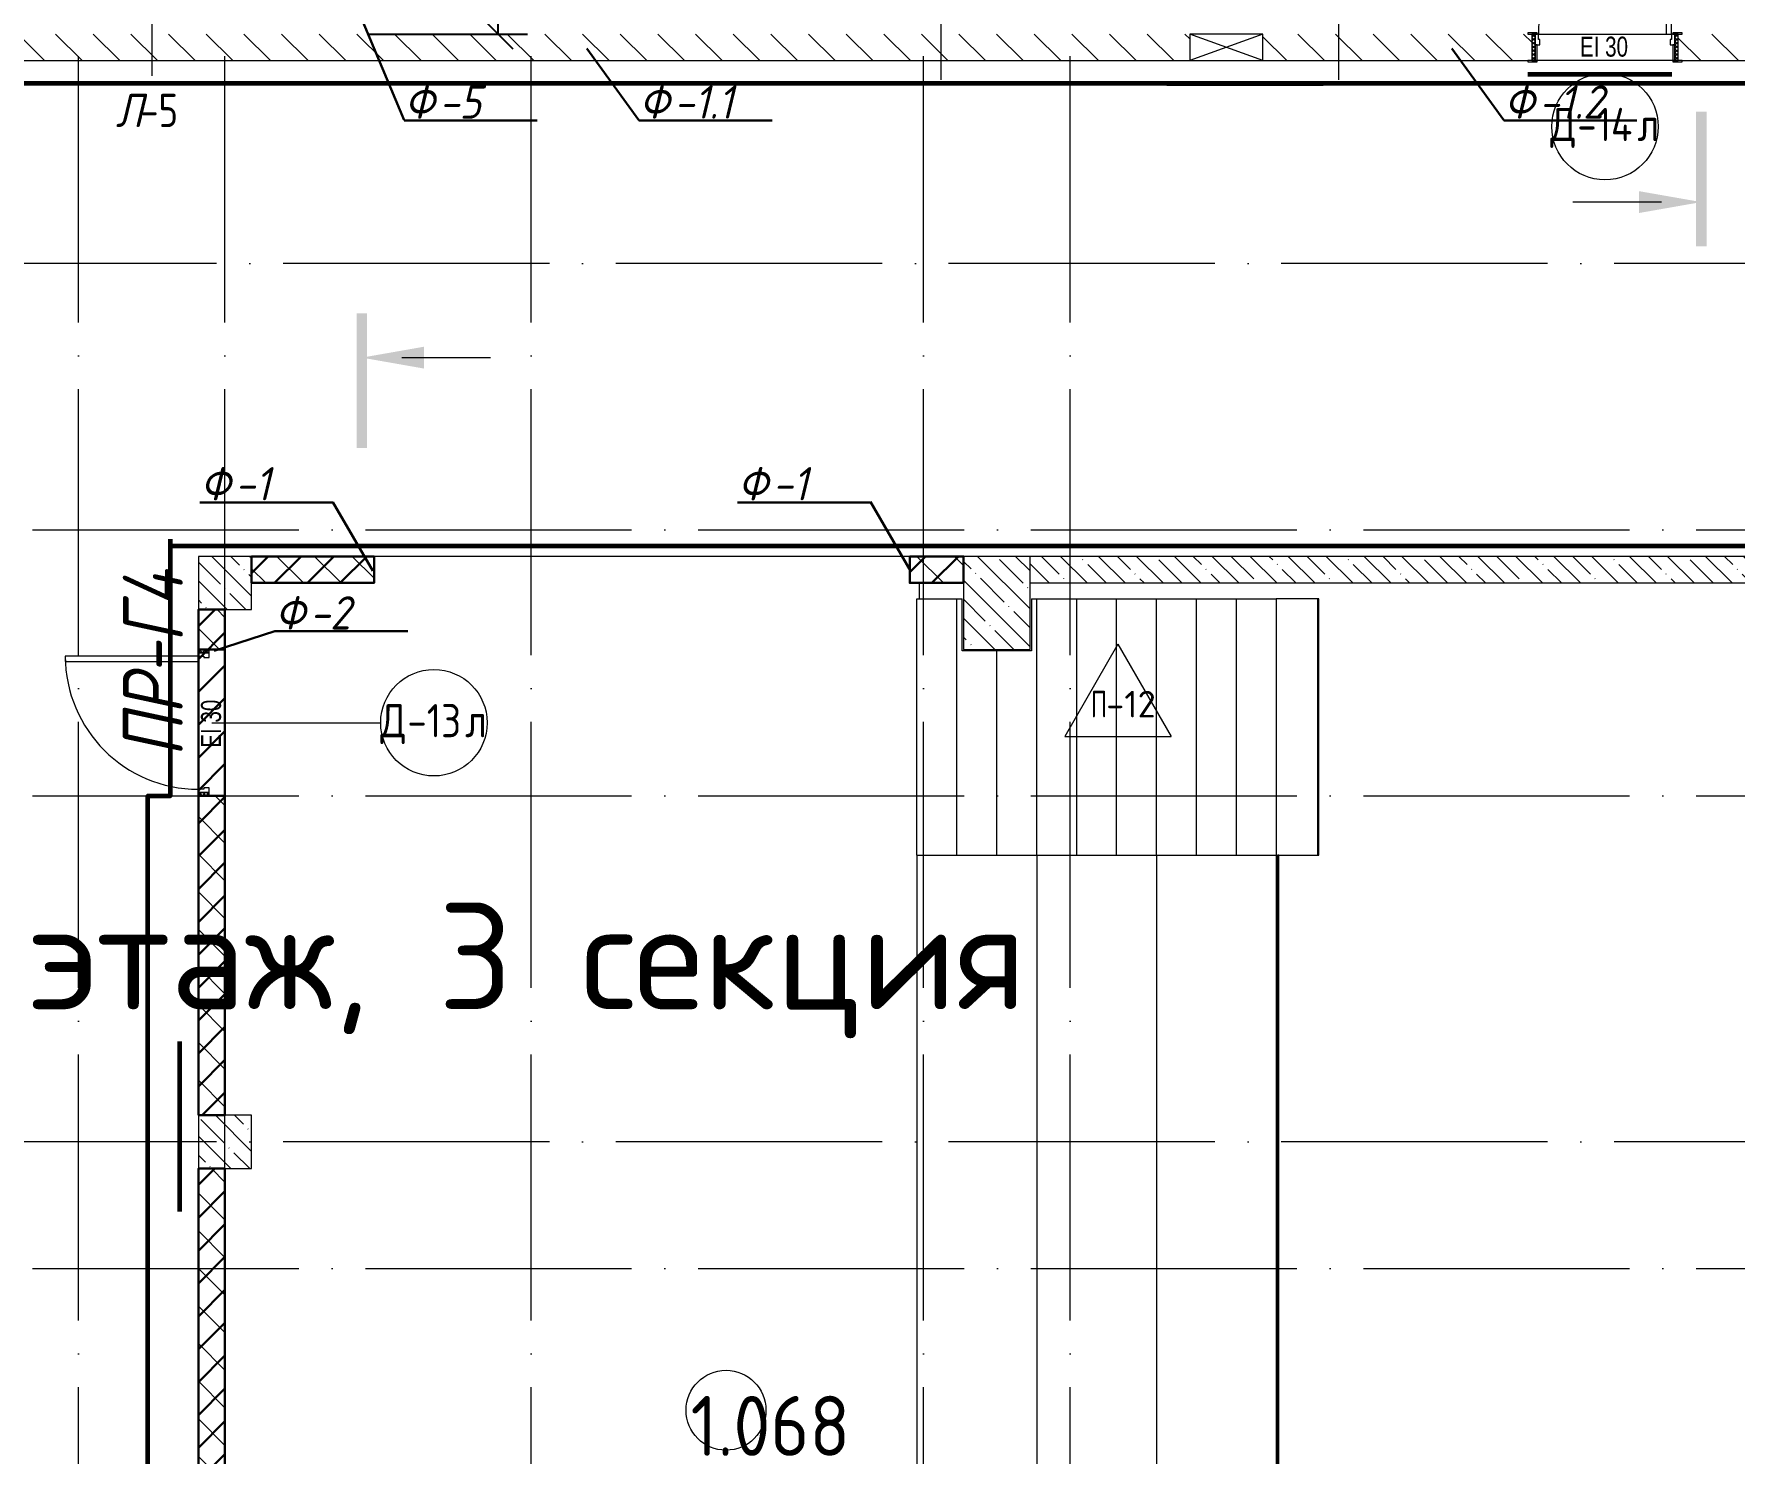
# Model space of a CAD drawing. Header units: millimetres. Extents: x -592259 to 288321, y -552984 to 293768.
# Drawn here: x 129753 to 142535, y 38580 to 49250 of the extents above; entities that cross this region are included whole.
import ezdxf

# ---------------------------------------------------------------- set-up
doc = ezdxf.new("R2010")
doc.units = ezdxf.units.MM
doc.linetypes.add('ADSK_Линия сетки', pattern=[2500, 2000, -250, 0, -250])
doc.linetypes.add('ADSK_Скрыто', pattern=[600, 300, -300])
doc.layers.get('Defpoints').update_dxf_attribs({"color": 250})
for name, color, linetype, lineweight in [('0.1) Блок 3 вып', 6, 'Continuous', 30), ('2)Фархверки', 40, 'Continuous', 30), ('2.3)Фарх 3 выполн.', 160, 'Continuous', 30), ('3.3) Перемычки 3 выполн', 5, 'Continuous', 30), ('4.1) Штук. 3 вып', 6, 'Continuous', 60), ('4.1.1) Штук.  швы3 вып.', 6, 'Continuous', 60), ('A-AREA-____-IDEN', 250, 'Continuous', 9), ('A-DETL-GENF-OTLN', 250, 'Continuous', 5), ('A-DOOR-____-IDEN', 250, 'Continuous', 9), ('A-DOOR-____-MCUT', 250, 'Continuous', 5), ('A-DOOR-____-OTLN', 250, 'Continuous', 5), ('A-DOOR-FRAM-MCUT', 250, 'Continuous', 5), ('A-DOOR-FRAM-OTLN', 250, 'Continuous', 5), ('A-FLOR-____-OTLN', 250, 'Continuous', 9), ('A-GLAZ-____-OTLN', 250, 'Continuous', 5), ('A-ROOF-___-IDEN', 250, 'Continuous', 9), ('A-ROOF-____-MCUT', 250, 'Continuous', 9), ('A-ROOF-____-OTLN', 250, 'Continuous', 5), ('A-ROOF-FNSH-MCUT', 250, 'Continuous', 9), ('A-WALL-____-MCUT', 250, 'Continuous', 13), ('A-WALL-____-PATT', 250, 'Continuous', 13), ('G-____-____-SYMB', 250, 'ADSK_Скрыто', 9), ('G-____-____-TEXT', 250, 'Continuous', 9), ('I-WALL-____-OTLN', 250, 'Continuous', 9), ('S-COLS-____-MCUT', 250, 'Continuous', 25), ('S-COLS-____-OTLN', 250, 'Continuous', 9), ('S-GRID-____-OTLN', 250, 'Continuous', 9)]:
    doc.layers.add(name, color=color, linetype=linetype, lineweight=lineweight)
doc.styles.add('Arial Narrow', font='ARIALN.TTF', dxfattribs={"width": 0.9, "height": 150})
doc.styles.add('GOST Common_1', font='', dxfattribs={"width": 0.9, "height": 250})
doc.styles.add('ISOCPEUR_1', font='isocpeur.ttf', dxfattribs={"width": 0.9, "height": 250})
doc.styles.add('ISOCPEUR_2', font='isocpeur.ttf', dxfattribs={"height": 160})
doc.styles.add('ISOCPEUR_6', font='isocpeur.ttf', dxfattribs={"height": 3.5})
doc.styles.add('ISOCPEUR_I', font='isocpeui.ttf', dxfattribs={"width": 0.9, "height": 12.5})
doc.styles.add('ISOCPEUR_I_1', font='ГОСТ тип А.ttf', dxfattribs={"height": 2500})
doc.styles.get("Standard").update_dxf_attribs({"font": 'ГОСТ тип А.ttf'})
doc.styles.get('GOST Common_1').set_extended_font_data('GOST Common')
doc.dimstyles.new('А3', dxfattribs={"dimtxt": 333, "dimasz": 222, "dimexe": 222, "dimexo": 111, "dimgap": 111, "dimtad": 1, "dimtoh": 1, "dimdec": 0, "dimrnd": 0.0015, "dimzin": 0, "dimdsep": 46, "dimtxsty": 'Standard', "dimblk": 'OBLIQUE', "dimcen": 0, "dimclrd": 7, "dimclre": 7, "dimclrt": 7, "dimadec": 0, "dimazin": 0, "dimtfac": 1, "dimtdec": 0, "dimtofl": 0, "dimtmove": 0, "dimatfit": 3, "dimfxl": 1, "dimtolj": 1, "dimtzin": 0, "dimarcsym": 0})
pattern_1 = [(135, (12287.91, -0.0006), (-141.42136, -141.42136), [])]
pattern_2 = [(135, (1751.41, 164.685), (-14.14214, -14.14214), []), (225, (1751.41, 164.685), (14.14214, -14.14214), [])]
pattern_3 = [(45, (-371.384, 164.685), (-14.1421, 14.1421), []), (135, (-371.384, 164.685), (-14.1421, -14.1421), [])]
pattern_4 = [(135, (12287.91, -0.0006), (-142.5612, -142.5612), []), (135, (12430.48, -0.0006), (-142.5612, -142.5612), [252.016, -50.403, 3.353, -47.05])]

# ---------------------------------------------------------------- blocks, each defined once
blk = doc.blocks.new('Разрез - Номер вида спереди_3_5 мм-32550530-АР1_Кладочный план 1 этажа С2и3')
at = {"layer": 'G-____-____-SYMB', "linetype": 'Continuous'}
for points in [[(9.8, 0.4), (9.8, -0.39), (-0.33, -0.39), (-0.33, 0.4)], [(2.18, -4.67), (3, 0), (3.82, -4.67)]]:
    blk.add_hatch(color=256, dxfattribs=at).paths.add_polyline_path(points)
at = {"layer": 'G-____-____-SYMB', "linetype": 'Continuous', "lineweight": 20}
blk.add_line((3, -3), (3, -9.66), dxfattribs=at)
blk = doc.blocks.new('Разрез - Номер вида сзади_3_5 мм-32550532-АР1_Кладочный план 1 этажа С2и3')
at = {"layer": 'G-____-____-SYMB', "linetype": 'Continuous'}
for points in [[(9.8, 0.4), (9.8, -0.39), (-0.33, -0.39), (-0.33, 0.4)], [(2.18, -4.67), (3, 0), (3.82, -4.67)]]:
    blk.add_hatch(color=256, dxfattribs=at).paths.add_polyline_path(points)
at = {"layer": 'G-____-____-SYMB', "linetype": 'Continuous', "lineweight": 20}
blk.add_line((3, -3), (3, -9.66), dxfattribs=at)
blk = doc.blocks.new('Дверь_СКБ_1Ст_Внутренняя - Д-14л_1100x2100h_Помещение для приготовления дезинфицирующих растворов и хранения уборочного инвентаря-41862147-АР1_Маркировочный план 1 этажа С2и3')
at = {"layer": 'A-DOOR-____-OTLN'}
h = blk.add_hatch(dxfattribs=at)
h.set_pattern_fill('FP_14', color=256, style=0, pattern_type=2)
h.set_pattern_definition(pattern_2)
h.paths.add_polyline_path([(562.5, -100), (562.5, 100), (537.5, 100), (537.5, -100)])
at = {"layer": 'A-DOOR-FRAM-OTLN'}
h = blk.add_hatch(dxfattribs=at)
h.set_pattern_fill('FP_15', color=256, style=0, pattern_type=2)
h.set_pattern_definition(pattern_3)
h.paths.add_polyline_path([(-537.5, -100), (-512.5, -100), (-512.5, 100), (-537.5, 100)])
at = {"layer": 'A-DOOR-____-MCUT'}
for p, q in [((512.5, 1100), (472.5, 1100)), ((472.5, 1100), (472.5, 100)), ((512.5, 100), (512.5, 1100)), ((472.5, 100), (512.5, 100))]:
    blk.add_line(p, q, dxfattribs=at)
at = {"layer": 'A-DOOR-____-OTLN'}
blk.add_arc((512.5, 100), 1000, 90, 180, dxfattribs=at)
at = {"layer": 'A-DOOR-FRAM-MCUT'}
for p, q in [((-497.5, 108), (-567.5, 108)), ((-567.5, 108), (-567.5, 100)), ((-567.5, 100), (-497.5, 100)), ((-512.5, 100), (-537.5, 100)), ((-537.5, 100), (-537.5, -100)), ((-487.5, 100), (-512.5, 100)), ((-512.5, 100), (-512.5, 20)), ((-512.5, -100), (-512.5, 100)), ((-497.5, 100), (-512.5, 100)), ((-512.5, 100), (-512.5, 99)), ((-512.5, 99), (-497.5, 99)), ((-512.5, 20), (-477.5, 20)), ((-497.5, 20), (-512.5, 20)), ((-512.5, 20), (-512.5, -100)), ((-497.5, 100), (-497.5, 108)), ((-497.5, 99), (-497.5, 100)), ((-497.5, -100), (-497.5, 20)), ((-487.5, 60), (-487.5, 100)), ((-477.5, 60), (-487.5, 60)), ((-477.5, 20), (-477.5, 60)), ((512.5, 60), (502.5, 60)), ((502.5, 60), (502.5, 20)), ((502.5, 20), (537.5, 20)), ((512.5, 100), (512.5, 60)), ((537.5, 100), (512.5, 100)), ((592.5, 108), (522.5, 108)), ((522.5, 108), (522.5, 100)), ((537.5, 100), (522.5, 100)), ((522.5, 100), (522.5, 99)), ((522.5, 100), (592.5, 100)), ((522.5, 99), (537.5, 99)), ((537.5, 20), (522.5, 20)), ((522.5, 20), (522.5, -100)), ((537.5, 20), (537.5, 100)), ((562.5, 100), (537.5, 100)), ((537.5, 100), (537.5, -100)), ((537.5, 99), (537.5, 100)), ((537.5, -100), (537.5, 20)), ((562.5, -100), (562.5, 100)), ((592.5, 100), (592.5, 108)), ((-497.5, -100), (-567.5, -100)), ((-567.5, -100), (-567.5, -108)), ((-567.5, -108), (-497.5, -108)), ((-537.5, -100), (-512.5, -100)), ((-512.5, -100), (-497.5, -100)), ((-497.5, -108), (-497.5, -100)), ((522.5, -100), (537.5, -100)), ((592.5, -100), (522.5, -100)), ((522.5, -100), (522.5, -108)), ((522.5, -108), (592.5, -108)), ((537.5, -100), (562.5, -100)), ((592.5, -108), (592.5, -100))]:
    blk.add_line(p, q, dxfattribs=at)
blk = doc.blocks.new('Дверь_СКБ_1Ст - Д-13л_1100x2100h_Артистическая-V39-АР1_Маркировочный план 1 этажа С2и3')
at = {"layer": 'A-DOOR-____-OTLN'}
h = blk.add_hatch(dxfattribs=at)
h.set_pattern_fill('FP_14', color=256, style=0, pattern_type=2)
h.set_pattern_definition(pattern_2)
h.paths.add_polyline_path([(537.5, 20), (562.5, 20), (562.5, 100), (537.5, 100)])
at = {"layer": 'A-DOOR-FRAM-OTLN'}
h = blk.add_hatch(dxfattribs=at)
h.set_pattern_fill('FP_15', color=256, style=0, pattern_type=2)
h.set_pattern_definition(pattern_3)
h.paths.add_polyline_path([(-537.5, 20), (-512.5, 20), (-512.5, 100), (-537.5, 100)])
at = {"layer": 'A-DOOR-____-MCUT'}
for p, q in [((512.5, 1100), (472.5, 1100)), ((472.5, 1100), (472.5, 100)), ((512.5, 100), (512.5, 1100)), ((472.5, 100), (512.5, 100))]:
    blk.add_line(p, q, dxfattribs=at)
at = {"layer": 'A-DOOR-____-OTLN'}
blk.add_arc((512.5, 100), 1000, 90, 180, dxfattribs=at)
at = {"layer": 'A-DOOR-FRAM-MCUT'}
for p, q in [((-512.5, 100), (-537.5, 100)), ((-537.5, 100), (-537.5, 20)), ((-537.5, 20), (-512.5, 20)), ((-487.5, 100), (-512.5, 100)), ((-512.5, 100), (-512.5, 20)), ((-512.5, 20), (-512.5, 100)), ((-512.5, 20), (-477.5, 20)), ((-487.5, 60), (-487.5, 100)), ((-477.5, 60), (-487.5, 60)), ((-477.5, 20), (-477.5, 60)), ((512.5, 60), (502.5, 60)), ((502.5, 60), (502.5, 20)), ((502.5, 20), (537.5, 20)), ((512.5, 100), (512.5, 60)), ((537.5, 100), (512.5, 100)), ((537.5, 20), (537.5, 100)), ((562.5, 100), (537.5, 100)), ((537.5, 100), (537.5, 20)), ((537.5, 20), (562.5, 20)), ((562.5, 20), (562.5, 100))]:
    blk.add_line(p, q, dxfattribs=at)
blk = doc.blocks.new('BSC_Колонна _Прямоугольная - 400x400-31226494-АР1_Маркировочный план 1 этажа С2и3')
at = {"layer": 'S-COLS-____-OTLN', "lineweight": 5}
h = blk.add_hatch(dxfattribs=at)
h.set_pattern_fill('FP_91', color=256, style=0, pattern_type=2)
h.set_pattern_definition([(135, (-118899.98, -45125), (-142.56192, -142.56192), []), (135, (-118757.42, -45125), (-142.56192, -142.56192), [252.016, -50.403, 3.353, -47.05])])
h.paths.add_polyline_path([(-200, -200), (200, -200), (200, 200), (-200, 200), (-200, -188)])
at = {"layer": 'S-COLS-____-MCUT', "lineweight": 5}
for p, q in [((200, 200), (-200, 200)), ((-200, 200), (-200, -200)), ((200, -200), (200, 200)), ((-200, -200), (200, -200))]:
    blk.add_line(p, q, dxfattribs=at)
blk = doc.blocks.new('BSC_Колонна _Прямоугольная - 500x700-34841264-АР1_Маркировочный план 1 этажа С2и3')
at = {"layer": 'S-COLS-____-OTLN', "lineweight": 5}
h = blk.add_hatch(dxfattribs=at)
h.set_pattern_fill('FP_100', color=256, style=0, pattern_type=2)
h.set_pattern_definition([(135, (-124699.98, -44975), (-142.56192, -142.56192), []), (135, (-124557.42, -44975), (-142.56192, -142.56192), [252.016, -50.403, 3.353, -47.05])])
h.paths.add_polyline_path([(-130, -350), (250, -350), (250, 350), (-250, 350), (-250, -350)])
at = {"layer": 'S-COLS-____-MCUT', "lineweight": 5}
for p, q in [((250, 350), (-250, 350)), ((-250, 350), (-250, -350)), ((250, -350), (250, 350)), ((-250, -350), (250, -350))]:
    blk.add_line(p, q, dxfattribs=at)
blk = doc.blocks.new('_Wn_-As_OpeningMEP_wall__Rectangular - _Wn_-As_OpeningMEP_wall__Rectangular-40964395-АР1_Маркировочный план 1 этажа С2и3')
at = {"layer": 'A-DETL-GENF-OTLN', "lineweight": 5}
for p, q in [((275, -100), (-275, 100)), ((275, 100), (-275, -100)), ((-275, 100), (-275, -100)), ((275, 100), (-275, 100)), ((-275, 100), (-275, -100)), ((275, -100), (275, 100)), ((275, -100), (275, 100)), ((-275, -100), (275, -100))]:
    blk.add_line(p, q, dxfattribs=at)
blk = doc.blocks.new('AAR_СКБ_Марка_Помещения_мал - Номер-28977439-АР1_Маркировочный план 1 этажа С2и3')
at = {"layer": 'A-AREA-____-IDEN'}
blk.add_circle((-0.03, 0), 3, dxfattribs=at)
blk = doc.blocks.new('ADSK_Марка_Дверь - Типоразмер_ADSK_Марка-30565456-АР1_Маркировочный план 1 этажа С2и3')
at = {"layer": 'A-DOOR-____-IDEN'}
blk.add_circle((0, 0), 4, dxfattribs=at)
blk = doc.blocks.new('ADSK_Марка_отделка-ступеней - Типоразмер_ADSK_Марка-39154903-АР1_Маркировочный план 1 этажа С2и3')
at = {"layer": 'A-ROOF-___-IDEN'}
for p, q in [((0, 6.22), (-4, -0.71)), ((0, 6.22), (4, -0.71)), ((-4, -0.71), (4, -0.71))]:
    blk.add_line(p, q, dxfattribs=at)
blk = doc.blocks.new('_Oblique')
at = {"color": 0, "linetype": 'ByBlock', "lineweight": -2}
blk.add_line((-0.5, -0.5), (0.5, 0.5), dxfattribs=at)
blk = doc.blocks.new('*D5506')
at = {"color": 7, "lineweight": -2, "transparency": 16777216}
for p, q in [((132059, 51755), (133462, 51755)), ((133240, 49250), (133240, 51755)), ((132259, 49250), (133462, 49250))]:
    blk.add_line(p, q, dxfattribs=at)
at = {"layer": 'Defpoints', "color": 0, "transparency": 16777216}
for p in [(131948, 51755), (133240, 51755), (132148, 49250)]:
    blk.add_point(p, dxfattribs=at)
at = {"color": 7, "lineweight": -2, "transparency": 16777216, "xscale": 222, "yscale": 222, "zscale": 222}
for p, rotation in [((133240, 51755), 90), ((133240, 49250), 270)]:
    blk.add_blockref('_Oblique', p, dxfattribs=dict(at, rotation=rotation))
at = {"color": 7, "transparency": 16777216, "insert": (132962, 50503), "char_height": 333, "attachment_point": 5, "rotation": 90}
blk.add_mtext('\\A1;2505', dxfattribs=at)

msp = doc.modelspace()

# ---------------------------------------------------------------- hatches: boundary and pattern name
at = {"layer": '0.1) Блок 3 вып'}
h = msp.add_hatch(dxfattribs=at)
h.set_pattern_fill('ANSI31', color=256, scale=55)
h.paths.add_polyline_path([(136332.9138, 45324.9994), (136737.8919, 45324.9994), (136737.8919, 45124.9684), (136332.9138, 45124.9684)])
h.paths.add_polyline_path([(131387.9138, 45324.9994), (132307.9129, 45324.9994), (132307.9129, 45124.9994), (131387.9138, 45124.9994)])
h.paths.add_polyline_path([(130987.9138, 41124.9994), (131187.9138, 41124.9994), (131187.9138, 44924.9994), (130987.9138, 44924.9994)])
h.paths.add_polyline_path([(130987.8919, 36924.9994), (131187.9138, 36924.9994), (131187.9138, 40724.9994), (130987.8919, 40724.9994)])
h.paths.add_polyline_path([(130987.9138, 32724.9994), (131187.9138, 32724.9994), (131187.9138, 36524.9994), (130987.9138, 36524.9994)])
h.paths.add_polyline_path([(130987.9138, 28524.9994), (131187.9138, 28524.9994), (131187.9138, 32324.9994), (130987.9138, 32324.9994)])
h.paths.add_polyline_path([(132425.9138, 28124.9994), (131387.8919, 28124.9994), (131387.8919, 28325), (132425.9138, 28325)])
h.paths.add_polyline_path([(136737.9138, 28125), (136337.8919, 28125), (136337.8919, 28325), (136737.9138, 28325)])
at = {"layer": 'A-WALL-____-PATT', "lineweight": 15, "true_color": 0x000000}
h = msp.add_hatch(dxfattribs=at)
h.set_pattern_fill('FP_2', color=18, style=0, pattern_type=2)
h.set_pattern_definition(pattern_1)
h.paths.add_polyline_path([(144987.9138, 49050.0006), (145512.8919, 49050.0006), (145512.8919, 49250.0006), (144237.9138, 49250.0006), (144237.9138, 49050.0006), (144812.9138, 49050.0006)])
h.paths.add_polyline_path([(146617.8919, 49050.0006), (148787.9138, 49050.0006), (148787.9138, 49250.0006), (146612.8919, 49250.0006), (146612.8919, 49050.0006)])
h.paths.add_polyline_path([(130710.6383, 49050.0006), (138437.9148, 49050.0006), (138437.9148, 49249.9987), (127932.9138, 49250.0006), (127932.9138, 49050.0006), (130417.6776, 49050.0006)])
h.paths.add_polyline_path([(127612.9138, 49050.0006), (127632.9138, 49050.0006), (127632.9138, 49250.0006), (127412.9138, 49250.0006), (127412.9138, 49050.0006), (127611.9652, 49050.0006)])
h.paths.add_polyline_path([(139792.9138, 49050.0006), (141007.9138, 49050.0006), (141007.9138, 49249.9987), (138987.9148, 49249.9987), (138987.9148, 49050.0006), (139784.5018, 49050.0006)])
h.paths.add_polyline_path([(142702.9138, 49050.0006), (143137.9138, 49050.0006), (143137.9138, 49250.0006), (142107.9138, 49249.9987), (142107.9138, 49050.0006), (142692.9138, 49050.0006)])
h = msp.add_hatch(dxfattribs=at)
h.set_pattern_fill('FP_2', color=18, style=0, pattern_type=2)
h.set_pattern_definition(pattern_1)
h.paths.add_polyline_path([(131387.9138, 45124.9994), (132307.9129, 45124.9994), (132307.9129, 45324.9994), (131387.9138, 45324.9994)])
h = msp.add_hatch(dxfattribs=at)
h.set_pattern_fill('FP_2', color=18, style=0, pattern_type=2)
h.set_pattern_definition(pattern_1)
h.paths.add_polyline_path([(136407.8252, 45124.9684), (136737.8919, 45124.9684), (136737.8919, 45324.9684), (136332.9138, 45324.9684), (136332.9138, 45124.9684)])
h = msp.add_hatch(dxfattribs=at)
h.set_pattern_fill('FP_1', color=18, style=0, pattern_type=2)
h.set_pattern_definition(pattern_4)
h.paths.add_polyline_path([(142640.0321, 45124.9684), (142737.8919, 45124.9684), (142737.8919, 45324.9684), (137237.8919, 45324.9684), (137237.8919, 45124.9684), (142612.9138, 45124.9684)])
h = msp.add_hatch(dxfattribs=at)
h.set_pattern_fill('FP_2', color=18, style=0, pattern_type=2)
h.set_pattern_definition(pattern_1)
h.paths.add_polyline_path([(131187.9138, 28524.9994), (131187.9138, 32324.9994), (130987.9138, 32324.9994), (130987.9138, 28524.9994)])
h.paths.add_polyline_path([(131128.2119, 32724.9994), (131187.9138, 32724.9994), (131187.9138, 36524.9994), (130987.9138, 36524.9994), (130987.9138, 32724.9994), (131031.0475, 32724.9994)])
h.paths.add_polyline_path([(130987.9138, 36924.9994), (131187.9138, 36924.9994), (131187.9138, 40724.9994), (130987.9138, 40724.9994), (130987.9138, 37123.457)])
h.paths.add_polyline_path([(131187.9138, 41124.9994), (131187.9138, 43524.9994), (130987.9138, 43524.9994), (130987.9138, 41124.9994)])
h.paths.add_polyline_path([(130987.9138, 44624.9994), (131187.9138, 44624.9994), (131187.9138, 44924.9994), (130987.9138, 44924.9994), (130987.9138, 44838.0431)])
at = {"layer": 'S-COLS-____-OTLN', "lineweight": 5, "true_color": 0x000000}
h = msp.add_hatch(dxfattribs=at)
h.set_pattern_fill('FP_1', color=18, style=0, pattern_type=2)
h.set_pattern_definition(pattern_4)
h.paths.add_polyline_path([(130987.8919, 40724.9994), (131387.8919, 40724.9994), (131387.8919, 41124.9994), (130987.8919, 41124.9994), (130987.8919, 41030.2707)])

# ---------------------------------------------------------------- linework, layer by layer
at = {"layer": '0.1) Блок 3 вып'}
for points in [[(131387.9138, 45324.9994), (132307.9129, 45324.9994), (132307.9129, 45124.9994), (131387.9138, 45124.9994)], [(136332.9138, 45324.9994), (136737.8919, 45324.9994), (136737.8919, 45124.9684), (136332.9138, 45124.9684)], [(130987.9138, 41124.9994), (131187.9138, 41124.9994), (131187.9138, 44924.9994), (130987.9138, 44924.9994)], [(130987.9138, 44624.9994), (131187.9138, 44624.9994), (131187.9138, 43525), (130987.9138, 43525)], [(130987.8919, 36924.9994), (131187.9138, 36924.9994), (131187.9138, 40724.9994), (130987.8919, 40724.9994)]]:
    msp.add_lwpolyline(points, close=True, dxfattribs=at)
at = {"layer": '2)Фархверки'}
for p, q in [((132209.5514, 49380.3461), (132533.6636, 48601.6962)), ((133905.9666, 49141.7329), (134298.4048, 48601.6962)), ((140405.9666, 49141.7329), (140798.4048, 48602.1962)), ((132533.6636, 48599.0523), (133533.6636, 48599.0523)), ((134298.4048, 48599.0523), (135298.4048, 48599.0523)), ((140798.4048, 48599.0523), (141798.4048, 48599.0523))]:
    msp.add_line(p, q, dxfattribs=at)
at = {"layer": '2.3)Фарх 3 выполн.'}
for p, q in [((130999.2467, 45730.7698), (131999.2467, 45730.7698)), ((132299.6168, 45216.6682), (131999.2467, 45733.4137)), ((135039.2467, 45730.7698), (136039.2467, 45730.7698)), ((136339.6168, 45216.6682), (136039.2467, 45733.9137)), ((131107.768, 44616.3421), (131561.5916, 44762.9111)), ((131561.5916, 44762.9111), (132561.5916, 44762.9111))]:
    msp.add_line(p, q, dxfattribs=at)
at = {"layer": '4.1) Штук. 3 вып'}
msp.add_lwpolyline([(127824.7634, 45404.9144), (127824.7634, 45285.9905), (124571.1698, 45285.9905), (124571.1698, 43525), (127734.2335, 43525), (127734.2335, 39579.1074), (121660.3221, 39579.1074), (121660.3221, 36903.7903), (123036.2957, 36903.7903), (123036.2957, 36205), (126536.2132, 36205), (126536.2132, 36100), (126536.2132, 24464.5359), (130607.9138, 24464.5359), (130607.9138, 36100), (130607.9138, 43525), (130778.1532, 43525), (130778.1532, 45285.9905), (130778.1532, 45404.9144), (148604.1778, 45404.9144), (148604.1778, 48879.2145), (127824.7634, 48879.2145)], close=True, dxfattribs=at)
at = {"layer": '4.1.1) Штук.  швы3 вып.'}
for points in [[(138266.2913, 48879.2145), (139439.2513, 48879.2145)], [(140977.9138, 48947.5907), (142060.5602, 48947.5907)], [(130778.1532, 44176.6335), (130778.1532, 45454.289)], [(130778.1532, 45404.9144), (133282.0314, 45404.9144)], [(136437.9138, 45404.9144), (137173.1534, 45404.9144)], [(130848.4544, 40401.5526), (130848.4544, 41679.2081)]]:
    msp.add_lwpolyline(points, dxfattribs=at)
at = {"layer": 'A-DOOR-____-IDEN', "color": 18, "true_color": 0x000000}
for p, q in [((130637.8919, 49500.0006), (130637.8919, 48935.0106)), ((131087.9138, 44074.9994), (132355.6064, 44074.9994))]:
    msp.add_line(p, q, dxfattribs=at)
at = {"layer": 'A-FLOR-____-OTLN', "color": 18, "lineweight": 5, "true_color": 0x000000}
for p, q in [((141057.9138, 49250.0006), (142017.9138, 49250.0006)), ((136332.9138, 45324.9994), (132307.9129, 45324.9994)), ((136407.8252, 45006.9368), (136407.8252, 45124.9684)), ((130987.9138, 43574.9994), (130987.9138, 44534.9994)), ((130987.9138, 44534.9994), (130987.9138, 43574.9994))]:
    msp.add_line(p, q, dxfattribs=at)
at = {"layer": 'A-ROOF-____-MCUT', "color": 18, "lineweight": 13, "true_color": 0x000000}
for p, q in [((139407.9138, 45006.9368), (139398.9138, 45006.9368)), ((139398.9138, 43080), (139398.9138, 45006.9368)), ((139407.9138, 43080), (139407.9138, 45006.9368)), ((139107.9144, 43080), (139098.9144, 43080)), ((139098.9144, 30370.001), (139098.9144, 43080)), ((139107.9144, 30370.001), (139107.9144, 43080)), ((139398.9138, 43080), (139407.9138, 43080))]:
    msp.add_line(p, q, dxfattribs=at)
at = {"layer": 'A-ROOF-____-OTLN', "color": 18, "true_color": 0x000000}
for p, q in [((136387.9138, 43080), (136387.9138, 45006.9368)), ((136387.9138, 45006.9368), (136727.8919, 45006.9368)), ((136687.9138, 43080), (136687.9138, 45006.9368)), ((136727.8919, 44615), (136727.8919, 45006.9368)), ((137247.8919, 45006.9368), (137247.8919, 44615)), ((137247.8919, 45006.9368), (139087.9138, 45006.9368)), ((137287.9138, 43080), (137287.9138, 45006.9368)), ((137587.9138, 43080), (137587.9138, 45006.9368)), ((137887.9138, 43080), (137887.9138, 45006.9368)), ((138187.9138, 43080), (138187.9138, 45006.9368)), ((138487.9138, 43080), (138487.9138, 45006.9368)), ((138787.9138, 43080), (138787.9138, 45006.9368)), ((137247.8919, 44615), (136727.8919, 44615)), ((136987.9138, 43080), (136987.9138, 44615)), ((136387.9144, 43080), (137287.9138, 43080)), ((136387.9144, 43080), (136387.9144, 32730)), ((137288.2491, 43080), (137288.2491, 30370.001)), ((137288.2491, 43080), (138187.9138, 43080)), ((138187.9144, 43080), (138187.9144, 30370.001)), ((138187.9144, 43080), (139087.9138, 43080))]:
    msp.add_line(p, q, dxfattribs=at)
at = {"layer": 'A-ROOF-FNSH-MCUT', "color": 18, "lineweight": 5, "true_color": 0x000000}
for p, q in [((139398.9138, 45006.9368), (139087.9138, 45006.9368)), ((139087.9138, 45006.9368), (139087.9138, 43080)), ((139087.9138, 43080), (139398.9138, 43080)), ((139087.9144, 43080), (139087.9144, 30370.001))]:
    msp.add_line(p, q, dxfattribs=at)
at = {"layer": 'A-WALL-____-MCUT', "color": 18, "lineweight": 15, "true_color": 0x000000}
for p, q in [((127932.9138, 49050.0006), (138437.9148, 49050.0006)), ((138987.9148, 49050.0006), (140977.9138, 49050.0006)), ((142137.9138, 49050.0006), (143107.9138, 49050.0006)), ((132307.9129, 45324.9994), (131387.9138, 45324.9994)), ((132307.9129, 45124.9994), (132307.9129, 45324.9994)), ((136737.8919, 45324.9684), (136332.9138, 45324.9684)), ((136332.9138, 45324.9684), (136332.9138, 45124.9684)), ((142737.8919, 45324.9684), (137237.8919, 45324.9684)), ((131387.9138, 45124.9994), (132307.9129, 45124.9994)), ((136332.9138, 45124.9684), (136737.8919, 45124.9684)), ((137237.8919, 45124.9684), (142737.8919, 45124.9684)), ((130987.9138, 44924.9994), (130987.9138, 44624.9994)), ((131187.9138, 44624.9994), (131187.9138, 44924.9994)), ((131067.9138, 44624.9994), (131187.9138, 44624.9994)), ((130987.9138, 43524.9994), (130987.9138, 41124.9994)), ((131187.9138, 43524.9994), (131067.9138, 43524.9994)), ((131187.9138, 41124.9994), (131187.9138, 43524.9994)), ((130987.9138, 41124.9994), (131187.9138, 41124.9994)), ((130987.9138, 40724.9994), (130987.9138, 36924.9994)), ((131187.9138, 40724.9994), (130987.9138, 40724.9994)), ((131187.9138, 36924.9994), (131187.9138, 40724.9994))]:
    msp.add_line(p, q, dxfattribs=at)
at = {"layer": 'I-WALL-____-OTLN', "color": 18, "lineweight": 15, "true_color": 0x000000}
for p, q in [((142067.9138, 49050.0006), (141047.9138, 49050.0006)), ((131187.9138, 44624.9994), (131187.9138, 43524.9994)), ((130987.9138, 43574.9994), (130987.9138, 44534.9994))]:
    msp.add_line(p, q, dxfattribs=at)
at = {"layer": 'S-COLS-____-MCUT', "color": 18, "lineweight": 5, "true_color": 0x000000}
for p, q in [((130987.8919, 41124.9994), (130987.8919, 40724.9994)), ((131387.8919, 41124.9994), (131187.9138, 41124.9994)), ((131387.8919, 40724.9994), (131387.8919, 41124.9994)), ((131187.9138, 40724.9994), (131387.8919, 40724.9994))]:
    msp.add_line(p, q, dxfattribs=at)
at = {"layer": 'S-COLS-____-OTLN', "color": 18, "lineweight": 5, "true_color": 0x000000}
for p, q in [((131187.9138, 41124.9994), (130987.8919, 41124.9994)), ((130987.8919, 40724.9994), (131187.9138, 40724.9994))]:
    msp.add_line(p, q, dxfattribs=at)
at = {"layer": 'S-GRID-____-OTLN', "color": 18, "linetype": 'ADSK_Линия сетки', "true_color": 0x000000}
for p, q in [((130087.9138, -2919.5356), (130087.9138, 61063.6538)), ((131187.9138, -2919.5356), (131187.9138, 61063.6538)), ((133487.9138, -2919.5356), (133487.9138, 61063.6538)), ((136437.9138, -2919.5356), (136437.9138, 61063.6538)), ((137537.9138, -2919.5356), (137537.9138, 61063.6538)), ((168626.8279, 47525), (111607.9138, 47525)), ((77240.3519, 45525), (168626.8279, 45525)), ((77240.3519, 43525), (168626.8279, 43525)), ((168626.8279, 40925), (111607.9138, 40925)), ((77240.3519, 39975), (168626.8279, 39975))]:
    msp.add_line(p, q, dxfattribs=at)

# ---------------------------------------------------------------- block references
at = {"layer": 'A-AREA-____-IDEN', "color": 18, "true_color": 0x000000, "xscale": 99.99999999999993, "yscale": 99.99999999999993, "zscale": 99.99999999999993}
msp.add_blockref('AAR_СКБ_Марка_Помещения_мал - Номер-28977439-АР1_Маркировочный план 1 этажа С2и3', (134955.8983, 38908.8706), dxfattribs=at)
at = {"layer": 'A-DOOR-____-IDEN', "color": 18, "true_color": 0x000000, "xscale": 99.99999999999993, "yscale": 99.99999999999993, "zscale": 99.99999999999993}
for p in [(141557.9138, 48554.6644), (132757.9138, 44074.9994)]:
    msp.add_blockref('ADSK_Марка_Дверь - Типоразмер_ADSK_Марка-30565456-АР1_Маркировочный план 1 этажа С2и3', p, dxfattribs=at)
at = {"layer": 'A-DOOR-____-OTLN', "color": 18, "true_color": 0x000000}
msp.add_blockref('Дверь_СКБ_1Ст_Внутренняя - Д-14л_1100x2100h_Помещение для приготовления дезинфицирующих растворов и хранения уборочного инвентаря-41862147-АР1_Маркировочный план 1 этажа С2и3', (141545.4138, 49150.0006), dxfattribs=at)
at = {"layer": 'A-DOOR-____-OTLN', "color": 18, "true_color": 0x000000, "rotation": 89.9999999999999}
msp.add_blockref('Дверь_СКБ_1Ст - Д-13л_1100x2100h_Артистическая-V39-АР1_Маркировочный план 1 этажа С2и3', (131087.9138, 44062.4994), dxfattribs=at)
at = {"layer": 'A-GLAZ-____-OTLN', "color": 18, "true_color": 0x000000}
msp.add_blockref('_Wn_-As_OpeningMEP_wall__Rectangular - _Wn_-As_OpeningMEP_wall__Rectangular-40964395-АР1_Маркировочный план 1 этажа С2и3', (138712.9148, 49150.0006), dxfattribs=at)
at = {"layer": 'A-ROOF-___-IDEN', "color": 18, "true_color": 0x000000, "xscale": 99.99999999999993, "yscale": 99.99999999999993, "zscale": 99.99999999999993}
msp.add_blockref('ADSK_Марка_отделка-ступеней - Типоразмер_ADSK_Марка-39154903-АР1_Маркировочный план 1 этажа С2и3', (137897.9138, 44043.4684), dxfattribs=at)
at = {"layer": 'G-____-____-SYMB', "linetype": 'Continuous', "xscale": 99.99999999999993, "yscale": 99.99999999999993, "zscale": 99.99999999999993}
msp.add_blockref('Разрез - Номер вида сзади_3_5 мм-32550532-АР1_Кладочный план 1 этажа С2и3', (136267.9088, 49870.8939), dxfattribs=at)
at = {"layer": 'G-____-____-SYMB', "linetype": 'Continuous', "lineweight": 40, "extrusion": (0, 0, -1), "xscale": 99.99999999999993, "yscale": 99.99999999999993, "zscale": 99.99999999999993}
msp.add_blockref('Разрез - Номер вида спереди_3_5 мм-32550530-АР1_Кладочный план 1 этажа С2и3', (-139854.8594, 49870.8939), dxfattribs=at)
for p, rotation in [((-142281.3792, 47687.1807), 90.00000000000001), ((-132216.1303, 47118.3037), 270.0000000000003)]:
    msp.add_blockref('Разрез - Номер вида спереди_3_5 мм-32550530-АР1_Кладочный план 1 этажа С2и3', p, dxfattribs=dict(at, rotation=rotation))
at = {"layer": 'S-COLS-____-OTLN', "color": 18, "lineweight": 5, "true_color": 0x000000}
for name, p in [('BSC_Колонна _Прямоугольная - 400x400-31226494-АР1_Маркировочный план 1 этажа С2и3', (131187.8919, 45124.9994)), ('BSC_Колонна _Прямоугольная - 500x700-34841264-АР1_Маркировочный план 1 этажа С2и3', (136987.8919, 44975))]:
    msp.add_blockref(name, p, dxfattribs=at)

# ---------------------------------------------------------------- texts
at = {"layer": '2)Фархверки', "char_height": 250, "attachment_point": 1, "style": 'ISOCPEUR_I'}
for s, insert, width in [('\\fISOCPEUR|b0|i1|c204|p34|;Ф', (132537.7654, 48864.1878), 312.658125), ('-5', (132795.7342, 48864.1878), 448.945), ('\\fISOCPEUR|b0|i1|c204|p34|;Ф', (134302.5066, 48864.1878), 312.658125), ('-1.1', (134560.4753, 48864.1878), 641.35), ('\\fISOCPEUR|b0|i1|c204|p34|;Ф', (140802.5066, 48864.1878), 312.658125), ('-1.2', (141060.4753, 48864.1878), 705.485)]:
    msp.add_mtext(s, dxfattribs=dict(at, insert=insert, width=width))
at = {"layer": '2.3)Фарх 3 выполн.', "char_height": 250, "attachment_point": 1, "style": 'ISOCPEUR_I'}
for s, insert, width in [('\\fISOCPEUR|b0|i1|c204|p34|;Ф', (131003.3484, 45995.9053), 312.658125), ('-1', (131261.3172, 45995.9053), 384.81), ('\\fISOCPEUR|b0|i1|c204|p34|;Ф', (135043.3484, 45995.9053), 312.658125), ('-1', (135301.3172, 45995.9053), 384.81), ('\\fISOCPEUR|b0|i1|c204|p34|;Ф', (131565.6934, 45025.4028), 312.658125), ('-2', (131823.6622, 45025.4028), 448.945)]:
    msp.add_mtext(s, dxfattribs=dict(at, insert=insert, width=width))
at = {"layer": '3.3) Перемычки 3 выполн', "insert": (130421.0116, 43818.2053), "char_height": 450, "width": 166.751, "attachment_point": 1, "rotation": 90, "style": 'ISOCPEUR_I_1'}
msp.add_mtext('{\\fISOCPEUR|b0|i1|c204|p34;\\W0.8;ПР-Г4}', dxfattribs=at)
at = {"layer": 'A-AREA-____-IDEN', "color": 18, "true_color": 0x000000, "insert": (134686.398, 39016.3561), "char_height": 450, "width": 609.2825, "attachment_point": 1, "style": 'ISOCPEUR_1'}
msp.add_mtext('1.068', dxfattribs=at)
at = {"layer": 'A-DOOR-____-IDEN', "color": 18, "true_color": 0x000000, "attachment_point": 1}
for s, insert, char_height, width, style in [('EI 30', (141369.8064, 49230.1491), 150, 447.341625, 'Arial Narrow'), ('\\fISOCPEUR|b0|i1|c204|p34|;\\W.9;Л', (130367.0635, 48801.3648), 250, 223.670812, 'ISOCPEUR_I_1'), ('-5', (130551.6104, 48801.3648), 250, 404.0505, 'ISOCPEUR_I_1'), ('\\fGOST Common|b0|i0|c204|p34|;\\W.9;Д', (141146.6064, 48695.115), 250, 245.316375, 'GOST Common_1'), ('-14', (141349.0127, 48695.115), 250, 548.35425, 'GOST Common_1'), ('\\fGOST Common|b0|i0|c204|p34|;\\W.9;л', (141801.4502, 48695.115), 250, 194.810062, 'GOST Common_1'), ('\\fGOST Common|b0|i0|c204|p34|;\\W.9;Д', (132355.6064, 44215.45), 250, 245.316375, 'GOST Common_1'), ('-13', (132558.0127, 44215.45), 250, 526.708687, 'GOST Common_1'), ('\\fGOST Common|b0|i0|c204|p34|;\\W.9;л', (132992.5908, 44215.45), 250, 194.810062, 'GOST Common_1')]:
    msp.add_mtext(s, dxfattribs=dict(at, insert=insert, char_height=char_height, width=width, style=style))
at = {"layer": 'A-DOOR-____-IDEN', "color": 18, "true_color": 0x000000, "insert": (131007.7653, 43886.892), "char_height": 150, "width": 447.341625, "attachment_point": 1, "rotation": 90, "style": 'Arial Narrow'}
msp.add_mtext('EI 30', dxfattribs=at)
at = {"layer": 'A-ROOF-___-IDEN', "color": 18, "true_color": 0x000000, "char_height": 200, "attachment_point": 1, "style": 'ISOCPEUR_2'}
for s, insert, width in [('\\fISOCPEUR|b0|i0|c204|p34|;\\W.7;П', (137693.733, 44314.556), 140.295312), ('-12', (137809.4882, 44314.556), 331.096937)]:
    msp.add_mtext(s, dxfattribs=dict(at, insert=insert, width=width))
at = {"layer": 'G-____-____-TEXT', "color": 7, "insert": (128805.7985, 42721.3096), "char_height": 800, "width": 18169.734652, "attachment_point": 1, "style": 'ISOCPEUR_6'}
msp.add_mtext('1 этаж, 3 секция', dxfattribs=at)

# ---------------------------------------------------------------- dimensions: what is measured, and where the dimension line sits
dim = msp.add_linear_dim(base=(133239.975, 51755), p1=(132147.8919, 49250.0006), p2=(131947.8919, 51755), angle=90, dimstyle='А3')
dim.commit()
dim.dimension.update_dxf_attribs({"geometry": '*D5506', "text_midpoint": (132962.475, 50502.5003)})

doc.saveas('drawing.dxf')
